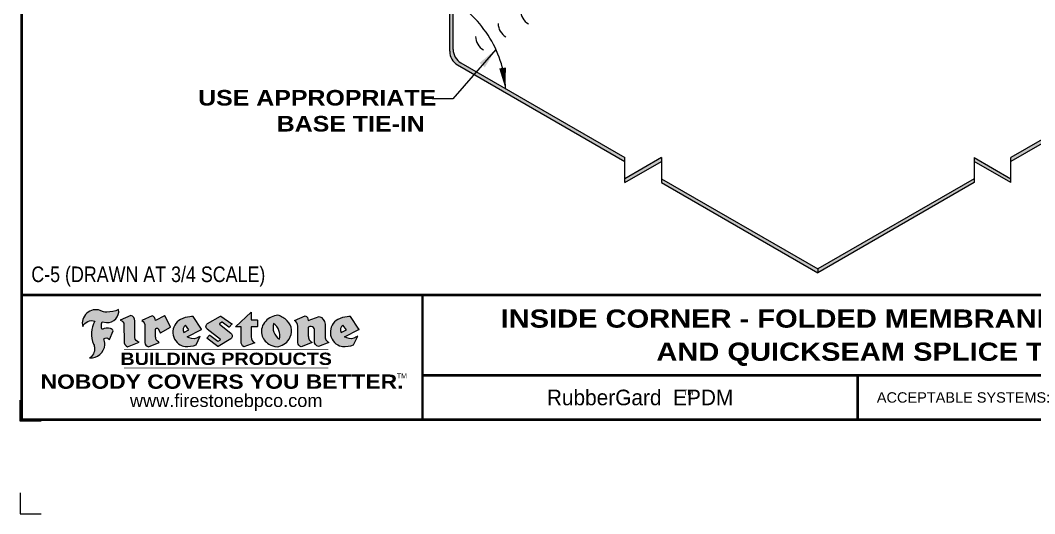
# Model space of a CAD drawing. Header units: inches. Extents: x 143.4 to 163.5, y -221.5 to -204.7.
# Drawn here: x 143.45 to 155.66, y -221.46 to -215.52 of the extents above; entities that cross this region are included whole.
import ezdxf
from ezdxf.enums import TextEntityAlignment as Align

# ---------------------------------------------------------------- set-up
doc = ezdxf.new("R2010")
doc.units = ezdxf.units.IN
doc.header["$MEASUREMENT"] = 0
doc.layers.get('0').update_dxf_attribs({"linetype": 'CONTINUOUS'})
doc.layers.get('DEFPOINTS').update_dxf_attribs({"linetype": 'CONTINUOUS'})
for name, color, linetype in [('FSBP-ANNO-NOTE', 7, 'CONTINUOUS'), ('FSBP-MEMBRANE', 7, 'CONTINUOUS'), ('FSBP-TTLB', 7, 'CONTINUOUS'), ('FSBP-TTLB-BORDER', 7, 'CONTINUOUS'), ('FSBP-TTLB-TEXT', 7, 'CONTINUOUS')]:
    doc.layers.add(name, color=color, linetype=linetype)
doc.styles.add('FSBP_ARIAL', font='arial.ttf')
doc.styles.add('FSBP_ARIAL_BOLD', font='')
doc.styles.add('FSBP_ARIAL_NAR', font='ARIALN.TTF')
doc.styles.add('FSBP_BANKGOTHIC', font='bgothm.ttf')
doc.styles.get('FSBP_ARIAL_BOLD').set_extended_font_data('Arial Black')
doc.dimstyles.new('FSBP-LEADER', dxfattribs={"dimtxt": 0.1875, "dimasz": 0.25, "dimexe": 0.0625, "dimexo": 0.125, "dimgap": 0.125, "dimtad": 0, "dimtih": 1, "dimtoh": 1, "dimdec": 4, "dimzin": 0, "dimdsep": 46, "dimlunit": 4, "dimtxsty": 'FSBP_ARIAL_NAR', "dimcen": 0.09375, "dimclrd": 256, "dimclre": 256, "dimclrt": 256, "dimadec": 0, "dimazin": 0, "dimtfac": 1, "dimtdec": 4, "dimtofl": 0, "dimtmove": 0, "dimatfit": 3, "dimfxl": 0, "dimtolj": 1, "dimtzin": 0, "dimlwd": -1, "dimlwe": -1, "dimarcsym": 0})

# ---------------------------------------------------------------- blocks, each defined once
blk = doc.blocks.new('TTLB-EPDM_2')
at = {"layer": 'FSBP-TTLB-TEXT'}
h = blk.add_hatch(color=1, dxfattribs=at)
edge = h.paths.add_edge_path()
edge.add_arc((1.037309769669573, -0.1982514792917306), 0.1319107607348553, 264.0410451462098, 370.3106169565175)
edge.add_arc((1.027551646585694, 0.1214293576525799), 0.3273056962876235, 270.05058356628535, 295.23459397187514, ccw=False)
edge.add_arc((1.022801957313345, -0.06680179986895154), 0.1391656561713503, 249.3281275763668, 272.0749124149863, ccw=False)
edge.add_line((0.9736743133014443, -0.1970076156048179), (0.9474927838574558, -0.1852745150568325))
edge.add_arc((0.8939498971398288, -0.3394262635682071), 0.1631857907024099, 70.84590087378872, 194.3325259843273)
edge.add_arc((0.8444260109029493, -0.4259936440910768), 0.1179914261095279, 70.96950098067128, 156.9641407594482, ccw=False)
edge.add_arc((1.153141409296894, -0.4684497516079468), 0.3110405457095052, 150.3231137483159, 203.2084295854517)
edge.add_arc((0.7562495500622943, -0.6412608153899899), 0.1218587156617311, 0.8849157075190988, 24.34668939894999, ccw=False)
edge.add_arc((0.7493781665697374, -0.6475258110744375), 0.1289731377238325, -58.36655102076742, 3.6216782311386737, ccw=False)
edge.add_arc((0.8256699029544474, -0.5792158350996106), 0.1783301886510354, 267.2205474105585, 354.1381621173521)
edge.add_arc((0.7903121048625305, -0.6011409294291745), 0.212787892960859, 0.9996158580669322, 21.00503380861244)
edge.add_arc((1.01880712263941, -0.5666691048185161), 0.05136395668415847, 40.82117713173261, 125.52727787225791, ccw=False)
edge.add_line((1.057676976260041, -0.5330924682126437), (1.102776947655911, -0.4308018311949837))
edge.add_arc((1.040858222524664, -0.4699705673995949), 0.07326744446031509, 32.31675181867256, 66.31481236598174)
edge.add_arc((1.032262518825329, -0.5063316993097662), 0.1102246948011782, 69.8179132332389, 125.254734720681)
edge.add_arc((1.127708877207287, -0.368959353531244), 0.1659710644737306, 164.1569669952081, 196.5811013160487, ccw=False)
edge.add_line((0.9680425188342383, -0.3236487780942383), (1.023615334387159, -0.3294494641845773))
h = blk.add_hatch(color=1, dxfattribs=at)
edge = h.paths.add_edge_path()
edge.add_line((2.763460561272041, -0.2072496393923444), (2.763460561272041, -0.2969520779963801))
edge.add_arc((2.765767478062699, -0.2969520779963943), 0.00230691679065842, 179.9999999996471, 269.9999999996471)
edge.add_line((2.765767478062685, -0.2992589947870528), (2.835417693520355, -0.2992589947870528))
edge.add_arc((2.835417693520355, -0.3015659115777538), 0.002306916790701052, 0, 90, ccw=False)
edge.add_line((2.837724610311056, -0.3015659115777538), (2.837724610311056, -0.3790761307453892))
edge.add_arc((2.83541769352037, -0.3790761307453749), 0.002306916790686842, 269.99999999964706, 359.99999999964706, ccw=False)
edge.add_line((2.835417693520355, -0.3813830475360618), (2.765767478062685, -0.3813830475360618))
edge.add_arc((2.765767478062699, -0.3836899643267202), 0.00230691679065842, 90.00000000035294, 180.0000000003529)
edge.add_line((2.763460561272041, -0.3836899643267344), (2.763460561272041, -0.5033995910642801))
edge.add_arc((2.836735953378943, -0.5071368822038516), 0.07337063740681413, 177.0802527808789, 245.3249543133826)
edge.add_line((2.806105814540615, -0.5738080530967267), (2.674529557384915, -0.6226036013049594))
edge.add_arc((2.708610405062069, -0.564298408791804), 0.06753517344606039, 177.0345319916277, 239.6926428024901, ccw=False)
edge.add_line((2.641165668230087, -0.560804539009709), (2.641165668230087, -0.3836899643267344))
edge.add_arc((2.638858751439429, -0.3836899643267202), 0.00230691679065842, 359.9999999996471, 449.999999999647)
edge.add_line((2.638858751439443, -0.3813830475360618), (2.572857950769389, -0.3813830475360618))
edge.add_line((2.572857950769389, -0.3813830475360618), (2.763460561272041, -0.2072496393923444))
h = blk.add_hatch(color=1, dxfattribs=at)
edge = h.paths.add_edge_path(flags=16)
edge.add_arc((2.940363509127394, -0.4847985213681437), 0.1684614578629418, 344.5558804047865, 417.0140046669545)
edge.add_arc((3.194458079644619, -0.3883534532477785), 0.1684614578629414, 164.5558804047864, 237.0140046669546)
edge = h.paths.add_edge_path()
edge.add_arc((3.069375116502199, -0.4399344555144872), 0.1828726885096673, 136.0914512150047, 191.213418978326)
edge.add_arc((3.064939550433406, -0.4318234379590333), 0.1803148804748503, 194.0167254156723, 240.6663730831859)
edge.add_arc((3.098047041778981, -0.3845058757092554), 0.2378525180183701, 239.2975390661776, 264.2889872773176)
edge.add_arc((3.04884478212623, -0.4190232383793012), 0.203760689247156, 277.1986764832036, 326.503572961274)
edge.add_arc((3.077739326803546, -0.4341046616465112), 0.171374865791709, 325.3768876809902, 406.3828327799087)
edge.add_arc((3.011839488065919, -0.4896144380417797), 0.2571945645850002, 44.28462553519766, 73.82901434867304)
edge.add_arc((3.117152499586992, -0.4983433120546693), 0.2579560664039132, 97.50292863483666, 134.1039137579027)
h = blk.add_hatch(color=1, dxfattribs=at)
edge = h.paths.add_edge_path()
edge.add_line((1.275239419159561, -0.6223407783464694), (1.415345367376062, -0.5660418822574371))
edge.add_arc((1.421019305783958, -0.5090099247487757), 0.05731350411836949, 181.9717871001989, 264.31851000495806, ccw=False)
edge.add_line((1.363739737527226, -0.5109819325197265), (1.363412352251203, -0.3102363679013962))
edge.add_arc((1.294263659668751, -0.3103491388303989), 0.06914878453844908, 0.0934405599591014, 72.42834396969012)
edge.add_line((1.315139561173908, -0.2444268274366692), (1.186839444240604, -0.3024209471341379))
edge.add_arc((1.175246268095289, -0.3585110609420917), 0.05727567197445628, -0.017399788185912257, 78.322067691347, ccw=False)
edge.add_line((1.232521937428658, -0.3585284546236807), (1.232574268422297, -0.555126496687123))
edge.add_arc((1.305699496415486, -0.5558575689677219), 0.07312888236350451, 179.4272023230205, 245.3845503102953)
h = blk.add_hatch(color=1, dxfattribs=at)
edge = h.paths.add_edge_path()
edge.add_line((1.792026821926584, -0.3839679064720229), (1.722158956877934, -0.2518542302253621))
edge.add_arc((1.720119655279638, -0.2529327078887852), 0.002306916790721817, 27.87197133405656, 117.3766794470751)
edge.add_line((1.719058846382097, -0.250884159729182), (1.610638460368705, -0.3070279753467702))
edge.add_arc((1.547088841662962, -0.3061026658494403), 0.06355635479880145, 359.165808011073, 425.8793658831422)
edge.add_line((1.573061729235633, -0.2480956029480268), (1.446879247402876, -0.3051325108639702))
edge.add_arc((1.407812067100189, -0.370357133046621), 0.07602957263902092, -3.441403975725109, 59.07992244284969, ccw=False)
edge.add_line((1.483704536400296, -0.3749210150788969), (1.483704536400296, -0.5723838140635706))
edge.add_arc((1.54053746518044, -0.568254406115083), 0.05698275005415228, 184.1557352478595, 255.3066498366543)
edge.add_line((1.526084036778343, -0.6233736605654059), (1.657291340682093, -0.570650514527486))
edge.add_arc((1.688298576827198, -0.5021390388423987), 0.0752015358480571, 207.5160880841914, 245.649226723163, ccw=False)
edge.add_arc((1.721050197024907, -0.4914488168456328), 0.1093332836229113, 179.4823365255141, 204.5537900001094, ccw=False)
edge.add_line((1.611721375809452, -0.4904610114968335), (1.611721375809452, -0.4126404716788983))
edge.add_arc((1.628589765097195, -0.414159299036043), 0.01693662875851176, 28.356188110622725, 174.8549701683585, ccw=False)
edge.add_arc((1.627340435522395, -0.4197189881350504), 0.02111886817708033, 22.216893572439517, 40.10213956426492, ccw=False)
edge.add_line((1.646891420738257, -0.4117336534413738), (1.666638796144639, -0.4549750258192233))
edge.add_arc((1.668737246926742, -0.4540167099035481), 0.002306916790685496, 204.545128184284, 299.6323508190091)
edge.add_line((1.669877862091766, -0.4560219186518992), (1.791128135493295, -0.3870515928837648))
edge.add_line((1.791128135493295, -0.3870515928837648), (1.792026821926584, -0.3839679064720229))
h = blk.add_hatch(color=1, dxfattribs=at)
h.paths.add_polyline_path([(2.063388732080512, -0.2583237030618903, 0.02524281661523788), (2.025024361750752, -0.2610532129309178, 0.1213611957758757), (1.901773912052249, -0.3008158885520373, 0.6151668103976068), (1.93274136141747, -0.6099060679591872, 0.05306812109568645), (1.967936229862175, -0.617865745600497, 0.1150932231766138), (2.099126721549737, -0.5994933789882708), (2.151195569562105, -0.4944891916583316, -0.08755405562188731), (2.104230609512001, -0.5187113292177372, -0.265591761123442), (1.992692314386659, -0.5010701623316862), (2.165347897647223, -0.4141184325909109, 0.4518949533370738), (2.166222728871162, -0.4107679608846269)])
h.paths.add_polyline_path([(2.014217313945437, -0.4188965037300676), (1.951113654018855, -0.4515330109460507, -0.3720533890450154), (1.973177450672722, -0.3607130665457561)], flags=16)
h = blk.add_hatch(color=1, dxfattribs=at)
edge = h.paths.add_edge_path()
edge.add_arc((2.260407392426802, -0.3775796671688782), 0.04152450223225729, 123.20805433950699, 232.2027298779723, ccw=False)
edge.add_line((2.237665217914071, -0.3428366421988329), (2.393535971665983, -0.2540943745380986))
edge.add_arc((2.394677353533142, -0.2560991469722482), 0.002306916790741334, 55.64644466176611, 119.65426054492559, ccw=False)
edge.add_line((2.395979141996861, -0.2541946229174954), (2.531809646140459, -0.3470380726374032))
edge.add_arc((2.530468902927946, -0.3489153772789875), 0.002306916790700397, -42.731101238422525, 54.4661353739603, ccw=False)
edge.add_line((2.532163440279987, -0.3504807552658491), (2.498457913851155, -0.3869673252714421))
edge.add_arc((2.496763376499139, -0.3854019472845934), 0.002306916790672934, 233.7527076894875, 317.26889876138785, ccw=False)
edge.add_line((2.495399362263356, -0.38726241234572), (2.413849913492982, -0.3274738082119626))
edge.add_arc((2.412485899257181, -0.3293342732731342), 0.002306916790720064, 53.75270768979358, 124.4135619297835)
edge.add_line((2.41118211687575, -0.3274311136421062), (2.382933981293377, -0.346782838468144))
edge.add_arc((2.38423776367478, -0.3486859980991606), 0.002306916790694898, 124.4135619293799, 231.8459020253626)
edge.add_line((2.382812599816248, -0.3505000469010184), (2.519899969301207, -0.4581994452042721))
edge.add_arc((2.494247019847682, -0.4908523236374461), 0.04152450223225742, -55.21225898295222, 51.84590202520428, ccw=False)
edge.add_line((2.517938320565804, -0.5249552055672808), (2.364434947484597, -0.6179520922513717))
edge.add_arc((2.36323960192349, -0.6159790200102006), 0.002306916790726996, 233.2955624372927, 301.20872157023314, ccw=False)
edge.add_line((2.361860787187538, -0.6178285429225383), (2.231266621301074, -0.5204709167214361))
edge.add_arc((2.232647938930649, -0.5186232623475259), 0.002306916790697672, 135.5134179846393, 233.21798691998708, ccw=False)
edge.add_line((2.231002150870836, -0.5170067083764565), (2.262839375599356, -0.4845937328397696))
edge.add_arc((2.264485163659225, -0.4862102868108537), 0.002306916790748497, 53.0352839999411, 135.513417985369, ccw=False)
edge.add_line((2.265872365996302, -0.4843670465239001), (2.361834678328762, -0.5565872257804898))
edge.add_arc((2.363221880665761, -0.5547439854936304), 0.002306916790627066, 233.0352840000685, 302.2362632414394)
edge.add_line((2.36445241715569, -0.5566953042850713), (2.39428499383348, -0.5378823484768844))
edge.add_arc((2.393054457343549, -0.5359310296853765), 0.002306916790685166, 302.2362632406177, 412.2027298768422)
edge.add_line((2.394468296066179, -0.5341081404551886), (2.234958295420142, -0.4103916733127022))
h = blk.add_hatch(color=1, dxfattribs=at)
edge = h.paths.add_edge_path()
edge.add_line((3.322690228557462, -0.5721896537377091), (3.322690228557462, -0.3749210150788969))
edge.add_arc((3.246797759257384, -0.3703571330465745), 0.076029572638996, 356.5585960242387, 419.0799224428129)
edge.add_line((3.285864939560099, -0.3051325108639702), (3.412047421392799, -0.2480956029480268))
edge.add_arc((3.386074533820159, -0.3061026658494941), 0.06355635479883807, 0.3962622833877276, 65.87936588318718, ccw=False)
edge.add_line((3.449629368605429, -0.3056631084210863), (3.580526418688805, -0.2593848434574539))
edge.add_arc((3.555744121700958, -0.3530904070730321), 0.09692726601172152, 2.366977007666776, 75.18615851992018, ccw=False)
edge.add_line((3.652588689330287, -0.3490873311063041), (3.652588689330287, -0.4883770011386872))
edge.add_arc((3.761877549389556, -0.4914934052703811), 0.1093332836229047, 178.3666365323574, 204.5537900000422)
edge.add_arc((3.729125929191727, -0.5021836272670953), 0.07520153584796169, 207.5160880841711, 245.2240541443093)
edge.add_line((3.697611150971852, -0.5704631245385627), (3.572585913552643, -0.6207021253773775))
edge.add_arc((3.59534718600759, -0.5526356419907701), 0.07177131519198746, 180.3328587115751, 251.51018566665869, ccw=False)
edge.add_line((3.523577081955409, -0.5530525936986663), (3.523577081955409, -0.4153032515383615))
edge.add_arc((3.486319529276879, -0.4148773504126441), 0.0372599868942854, 359.3450650296066, 449.0500281941028)
edge.add_arc((3.482769874121713, -0.4419622099033496), 0.06447454900600783, 86.29402372314017, 119.8211331593848)
edge.add_line((3.450707067966732, -0.3860252459975726), (3.450707067966732, -0.4904610114968335))
edge.add_arc((3.560035889182251, -0.491448816845647), 0.1093332836229751, 179.4823365255069, 204.5537900001023)
edge.add_arc((3.527284268984408, -0.5021390388424952), 0.07520153584796385, 207.5160880841699, 245.6492267231416)
edge.add_line((3.496277032839316, -0.570650514527486), (3.365069728935509, -0.6233736605654059))
edge.add_arc((3.37950248606194, -0.5682868177318081), 0.05694615642555727, 183.9298782390169, 255.318496325343, ccw=False)
h = blk.add_hatch(color=1, dxfattribs=at)
h.paths.add_polyline_path([(3.957695472291277, -0.2583237030618903, 0.02524281661523822), (3.919331101961575, -0.2610532129309178, 0.1085638477195505), (3.807890832595604, -0.2939221658134414, 0.6425897848490651), (3.827048101628293, -0.6099060679591872, 0.05306812109569052), (3.862242970072884, -0.617865745600497, 0.1150932231766133), (3.993433461760503, -0.5994933789882708), (4.045502309772871, -0.4944891916583316, -0.08755405562189084), (3.998537349722767, -0.5187113292177372, -0.2655917611234366), (3.886999054597368, -0.5010701623316862), (4.059654637857989, -0.4141184325909109, 0.4518949533370731), (4.060529469081928, -0.4107679608846269)])
h.paths.add_polyline_path([(3.90852405415626, -0.4188965037300676), (3.845420394229677, -0.4515330109460507, -0.3720533890450147), (3.867484190883488, -0.3607130665457561)], flags=16)
at = {"layer": 'DEFPOINTS', "color": 1}
blk.add_lwpolyline([(0.234375, -1.515625), (-0.015625, -1.515625), (-0.015625, -1.265625)], dxfattribs=at)
at = {"layer": 'DEFPOINTS', "linetype": 'Continuous', "ltscale": 1.75}
blk.add_lwpolyline([(-0.015625, -2.380833333333342), (-0.015625, -2.630833333333342), (0.234375, -2.630833333333342)], dxfattribs=at)
at = {"layer": 'FSBP-TTLB', "const_width": 0.03125}
for points in [[(0, 0), (0, -1.5), (20, -1.5), (20, 0), (0, 0)], [(4.825208527206769, 0), (4.825208527206769, -0.9643749050531198)], [(4.825208527206769, -0.9643749050531198), (15.84028770518938, -0.9643749050531198)], [(4.825208527206769, -0.9643749050531198), (4.825208527206769, -1.5)]]:
    blk.add_lwpolyline(points, dxfattribs=at)
at = {"layer": 'FSBP-TTLB-BORDER', "const_width": 0.03125}
blk.add_lwpolyline([(20, 0), (20, 13), (0, 13), (0, 0)], dxfattribs=at)
at = {"layer": 'FSBP-TTLB-TEXT', "color": 1}
blk.add_line((0.7358432058323388, -0.379822754145593), (0.7358432058323388, -0.379822754145593), dxfattribs=at)
for points in [[(1.023615323725323, -0.3294494630716969, 0.5000510906601082), (1.167090420776901, -0.1746414942047778, -0.1103304102359608), (1.027840608309816, -0.2058762110801382, -0.09957876667165425), (0.9736743133014443, -0.1970076156048179), (0.9474927838574558, -0.1852745150568325, 0.5978159689075124), (0.7358432058323388, -0.379822754145593, -0.3938834584182213), (0.8828996422548698, -0.3144510229727047, 0.2349406564350952), (0.86727108227484, -0.5910237178633082, -0.1027304183841549), (0.8780937320133262, -0.6393788197974146, -0.2772692352614086), (0.8170223912655956, -0.7573362346216896, 0.3985429150902959), (1.003067614090241, -0.5974286950643517, 0.0875124847930418), (0.9889600163401155, -0.5248671157293501, -0.3874031597924062), (1.057676976260041, -0.5330924682126437), (1.102776947655911, -0.4308018311949837, 0.1494423498871741), (1.07029056398062, -0.4028746979725923, 0.2467195073738216), (0.9686394281704906, -0.4163228904100862, -0.1424285161541127), (0.9680425188342383, -0.3236487780942383), (1.023615334387159, -0.3294494641845773)], [(2.763460561272041, -0.2072496393923444), (2.763460561272041, -0.2969520779963801, 0.4142135623730958), (2.765767478062685, -0.2992589947870528), (2.835417693520355, -0.2992589947870528, -0.414213562373095), (2.837724610311056, -0.3015659115777538), (2.837724610311056, -0.3790761307453892, -0.4142135623730938), (2.835417693520355, -0.3813830475360618), (2.765767478062685, -0.3813830475360618, 0.4142135623730958), (2.763460561272041, -0.3836899643267344), (2.763460561272041, -0.5033995910642801, 0.3068985753588853), (2.806105814540615, -0.5738080530967267), (2.674529557384915, -0.6226036013049594, -0.2804194150632976), (2.641165668230087, -0.560804539009709), (2.641165668230087, -0.3836899643267344, 0.414213562373095), (2.638858751439443, -0.3813830475360618), (2.572857950769389, -0.3813830475360618), (2.763460561272041, -0.2072496393923444)], [(2.166222728871162, -0.4107679608846269), (2.063388732080512, -0.2583237030618903, 0.02524281661523788), (2.025024361750752, -0.2610532129309178, 0.1085638477195265), (1.913584092384895, -0.2939221658134414, 0.6425897848491228), (1.93274136141747, -0.6099060679591872, 0.05306812109568648), (1.967936229862175, -0.617865745600497, 0.1150932231766137), (2.099126721549737, -0.5994933789882708), (2.151195569562105, -0.4944891916583316, -0.0875540556218873), (2.104230609512001, -0.5187113292177372, -0.2655917611234418), (1.992692314386659, -0.5010701623316862), (2.165347897647223, -0.4141184325909109)], [(4.060529469081928, -0.4107679608846269), (3.957695472291277, -0.2583237030618903, 0.02524281661523788), (3.919331101961575, -0.2610532129309178, 0.1085638477195265), (3.807890832595604, -0.2939221658134414, 0.6425897848491228), (3.827048101628293, -0.6099060679591872, 0.05306812109568648), (3.862242970072884, -0.617865745600497, 0.1150932231766137), (3.993433461760503, -0.5994933789882708), (4.045502309772871, -0.4944891916583316, -0.0875540556218873), (3.998537349722767, -0.5187113292177372, -0.2655917611234418), (3.886999054597368, -0.5010701623316862), (4.059654637857989, -0.4141184325909109)], [(4.059654637857989, -0.4141184325909109, 0.4518949533370731), (4.060529469081928, -0.4107679608846269, 0.4518949533370731)]]:
    blk.add_lwpolyline(points, format="xyb", dxfattribs=at)
for points in [[(2.937624918725987, -0.3131105398334029, 0.2452625673097023), (2.889993533867141, -0.4754966266250307, 0.2064059665179019), (2.976604338974084, -0.5890186876871866, 0.1094800500670344), (3.074378098474654, -0.6211778035979165, 0.2185147641853038), (3.218764944843201, -0.5314757029352819, 0.3689489483072479), (3.195959963110113, -0.3100352223135445, 0.1296305888694145), (3.0834694040758, -0.242595816912754, 0.1610736375384317)], [(1.275239419159561, -0.6223407783464694), (1.415345367376062, -0.5660418822574371, -0.3756100036733062), (1.363739737527226, -0.5109819325197265), (1.363412352251203, -0.3102363679013962, 0.3265360292958048), (1.315139561173908, -0.2444268274366692), (1.186839444240604, -0.3024209471341379, -0.3557863980845349), (1.232521937428658, -0.3585284546236807), (1.232574268422297, -0.555126496687123, 0.2960110723418457)], [(1.792026821926584, -0.3839679064720229), (1.722158956877934, -0.2518542302253621, 0.4116839150163434), (1.719058846382097, -0.250884159729182), (1.610638460368705, -0.3070279753467702, 0.2996033003794034), (1.573061729235633, -0.2480956029480268), (1.446879247402876, -0.3051325108639702, -0.2797757560995365), (1.483704536400296, -0.3749210150788969), (1.483704536400296, -0.5723838140635706, 0.320828638474519), (1.526084036778343, -0.6233736605654059), (1.657291340682093, -0.570650514527486, -0.1679398621276611), (1.621603752698661, -0.5368819723450571, -0.1098333365370753), (1.611721375809452, -0.4904610114968335), (1.611721375809452, -0.4126404716788983, -0.743334502655012), (1.64349420176768, -0.4061152228778298, -0.07819791644735608), (1.646891420738257, -0.4117336534413738), (1.666638796144639, -0.4549750258192233, 0.4404648714563479), (1.669877862091766, -0.4560219186518992), (1.791128135493295, -0.3870515928837648)], [(1.951113654018855, -0.4515330109460507), (2.014217313945437, -0.4188965037300676), (1.973177450672722, -0.3607130665457561, 0.3720533890450154)], [(2.234958295420142, -0.4103916733127022, -0.5150044486718882), (2.237665217914071, -0.3428366421988329), (2.393535971665983, -0.2540943745380986, -0.2867822934100265), (2.395979141996861, -0.2541946229174954), (2.531809646140459, -0.3470380726374032, -0.4515027974650387), (2.532163440279987, -0.3504807552658491), (2.498457913851155, -0.3869673252714421, -0.3814439164929681), (2.495399362263356, -0.38726241234572), (2.413849913492982, -0.3274738082119626, 0.3184718635035665), (2.41118211687575, -0.3274311136421062), (2.382933981293377, -0.346782838468144, 0.5064094529656681), (2.382812599816248, -0.3505000469010184), (2.519899969301207, -0.4581994452042721, -0.5043597839115849), (2.517938320565804, -0.5249552055672808), (2.364434947484597, -0.6179520922513717, -0.3053163970316367), (2.361860787187538, -0.6178285429225383), (2.231266621301074, -0.5204709167214361, -0.4541703869768119), (2.231002150870836, -0.5170067083764565), (2.262839375599356, -0.4845937328397696, -0.3762644290664977), (2.265872365996302, -0.4843670465239001), (2.361834678328762, -0.5565872257804898, 0.3114700032088108), (2.36445241715569, -0.5566953042850713), (2.39428499383348, -0.5378823484768844, 0.520381097387146), (2.394468296066179, -0.5341081404551886)], [(3.10274193015772, -0.5296595419651595, 0.3271311138286319), (3.032079658614293, -0.3434924326507627, 0.3271311138286322)], [(3.322690228557462, -0.5721896537377091), (3.322690228557462, -0.3749210150788969, 0.2797757560995341), (3.285864939560099, -0.3051325108639702), (3.412047421392799, -0.2480956029480268, -0.2937618496109166), (3.449629368605429, -0.3056631084210863), (3.580526418688805, -0.2593848434574539, -0.3288760160581939), (3.652588689330287, -0.3490873311063041), (3.652588689330287, -0.4883770011386872, 0.114762897203527), (3.662431105063263, -0.536926560769686, 0.166032965990522), (3.697611150971852, -0.5704631245385627), (3.572585913552643, -0.6207021253773775, -0.3209557512194564), (3.523577081955409, -0.5530525936986663), (3.523577081955409, -0.4153032515383615, 0.4127061514896111), (3.48693727661589, -0.3776224848030694, 0.1473421876160361), (3.450707067966732, -0.3860252459975726), (3.450707067966732, -0.4904610114968335, 0.1098333365370753), (3.460589444855941, -0.5368819723450855, 0.1679398621276611), (3.496277032839316, -0.570650514527486), (3.365069728935509, -0.6233736605654059, -0.3219729545308964), (3.322690228557462, -0.5721896537377091, 29.1476284739)], [(3.845420394229677, -0.4515330109460507), (3.90852405415626, -0.4188965037300676), (3.867484190883488, -0.3607130665457561, 0.3720533890450154)]]:
    blk.add_lwpolyline(points, format="xyb", close=True, dxfattribs=at)
at = {"layer": 'FSBP-TTLB-TEXT'}
for points, const_width in [([(1.233926579809207, -0.6584455781731435), (3.691229482685259, -0.6584455781731577)], 0.0078125), ([(1.233926579809207, -0.8761560960495984), (3.691229482685259, -0.8761560960495842)], 0.0078125), ([(10.06152282927678, -0.9643749050531198), (10.06152282927678, -1.5)], 0.03125)]:
    blk.add_lwpolyline(points, dxfattribs=dict(at, const_width=const_width))
at = {"layer": 'FSBP-TTLB-TEXT', "color": 1}
for centre, start, end in [((1.789987520328282, -0.3850463841354355), 299.6323508193319, 27.87197133380463), ((2.164310260790558, -0.412058050385383), 296.7304547840455, 34.00233684987403)]:
    blk.add_arc(centre, 0.00230691679068068, start, end, dxfattribs=at)
at = {"layer": 'FSBP-TTLB-TEXT', "lineweight": 18, "style": 'FSBP_ARIAL_BOLD'}
blk.add_text('BUILDING PRODUCTS', height=0.1484375, dxfattribs=at).set_placement((2.462578031247233, -0.7673008371113639), align=Align.MIDDLE_CENTER)
at = {"layer": 'FSBP-TTLB-TEXT', "color": 1}
for s, height, style, p in [('NOBODY COVERS YOU BETTER.', 0.171875, 'FSBP_ARIAL_BOLD', (2.412604263603384, -1.041650450587369)), ('TM', 0.0625, 'FSBP_BANKGOTHIC', (4.576671173373001, -0.9725745042934193))]:
    blk.add_text(s, height=height, dxfattribs=dict(at, style=style)).set_placement(p, align=Align.MIDDLE_CENTER)
at = {"layer": 'FSBP-TTLB-TEXT'}
for s, height, style, p in [('www.firestonebpco.com', 0.15625, 'FSBP_ARIAL', (2.462578031247233, -1.268657306740124)), ('RubberGard  EPDM', 0.1875, 'FSBP_BANKGOTHIC', (7.443365678241776, -1.23218745252656)), ('TM', 0.0625, 'FSBP_BANKGOTHIC', (8.023397742165457, -1.169706269210366))]:
    blk.add_text(s, height=height, dxfattribs=dict(at, style=style)).set_placement(p, align=Align.MIDDLE_CENTER)
at = {"layer": 'FSBP-TTLB-TEXT', "style": 'FSBP_ARIAL'}
blk.add_text('ACCEPTABLE SYSTEMS:', height=0.125, dxfattribs=at).set_placement((10.29281281591562, -1.23218745252656), align=Align.MIDDLE_LEFT)
at = {"layer": 'FSBP-TTLB-TEXT'}
for tag, height, style, p in [('MAXIMUM_WARRANTY', 0.1875, 'FSBP_ARIAL_BOLD', (18.03987100774941, 0.2240244307510579)), ('ACCPT_SYSTEMS', 0.21875, 'FSBP_ARIAL', (12.49438170418193, -1.23218745252656))]:
    blk.add_attdef(tag, text='', height=height, dxfattribs=dict(at, style=style)).set_placement(p, align=Align.MIDDLE_LEFT)
for tag, height, style, p in [('DETAIL_DESCP_LINE_1', 0.21875, 'FSBP_ARIAL_BOLD', (10.33118450231211, -0.2831249841755152)), ('DETAIL_DESCP_LINE_2', 0.21875, 'FSBP_ARIAL_BOLD', (10.33118450231211, -0.6812499208775904)), ('ISSUE_REV_DATE', 0.21875, 'FSBP_ARIAL', (16.84069633627263, -0.7282559425942452)), ('DETAIL_NUMBER', 0.4375, 'FSBP_ARIAL', (18.91941590748775, -0.8931630692489421))]:
    blk.add_attdef(tag, text='', height=height, dxfattribs=dict(at, style=style)).set_placement(p, align=Align.MIDDLE_CENTER)

msp = doc.modelspace()

# ---------------------------------------------------------------- hatches: boundary and pattern name
at = {"layer": 'FSBP-MEMBRANE'}
h = msp.add_hatch(color=256, dxfattribs=at)
h.paths.add_polyline_path([(148.656746156544, -208.8232927381886), (148.6161512157417, -208.7998552381888), (148.6161512157418, -213.0608899621189), (148.656746156544, -213.0843274621189)])
h.paths.add_polyline_path([(148.8768722505494, -213.2114173217483), (148.8362773097473, -213.1879798217485), (148.3960251217362, -213.4421595410083), (148.4366200625384, -213.4655970410082)])
h.paths.add_polyline_path([(148.656746156544, -213.5926869006379), (148.6161512157419, -213.569249400638), (148.616151215742, -215.8946694487614, 0.2679491924311777), (148.709901215742, -216.057049211971), (150.7237740518861, -217.2197592360326), (150.7237740518861, -217.1728842360326), (148.7504961565439, -216.0336117119709, -0.2679491924310027), (148.656746156544, -215.8712319487613)])
h.paths.add_polyline_path([(151.1640262398973, -217.2197592360325), (151.1640262398973, -217.1728842360327), (150.7237740518861, -217.4270639552922), (150.723774051886, -217.4739389552919)])
h.paths.add_polyline_path([(151.1640262398973, -217.4270639552921), (151.1640262398973, -217.473938955292), (153.0459747203676, -218.5604824170926), (153.0459747203676, -218.5136074170928)])
h.paths.add_polyline_path([(154.9279232008377, -217.4739389552922), (154.9279232008377, -217.4270639552919), (153.0459747203676, -218.5136074170923), (153.0459747203675, -218.5604824170927)])
h.paths.add_polyline_path([(154.9279232008378, -217.1728842360327), (154.9279232008377, -217.2197592360324), (155.368175388849, -217.473938955292), (155.368175388849, -217.4270639552922)])
h.paths.add_polyline_path([(157.4458967415391, -216.0201862537559, 0.2679491924307848), (157.5396467415388, -215.8578064905464), (157.5396467415389, -212.9710249144514), (157.4990518007366, -212.9944624144513), (157.4990518007367, -215.8343689905461, -0.2679491924313379), (157.4053018007367, -215.9967487537559), (155.368175388849, -217.1728842360324), (155.368175388849, -217.2197592360327)])
h.paths.add_polyline_path([(157.319520647533, -212.5897553355622), (157.2789257067309, -212.6131928355621), (157.7191778947419, -212.8673725548219), (157.7597728355441, -212.843935054822)])
h.paths.add_polyline_path([(157.5396467415389, -209.4215212344043), (157.4990518007367, -209.4449587344043), (157.4990518007367, -212.4861029759323), (157.5396467415389, -212.4626654759325)])

# ---------------------------------------------------------------- linework, layer by layer
at = {"layer": 'FSBP-ANNO-NOTE'}
msp.add_lwpolyline([(149.2855482728888, -216.3425241953731, 0, 0.08203125, 0), (149.2515637625946, -216.0948815708509, 0.08203125, 0.08203125, 0)], format="xyseb", dxfattribs=at)
msp.add_ellipse((148.6948327659369, -216.001474438428), major_axis=(-0.417698940717808, 0.7234757875909054), ratio=0.5773502691896466, start_param=3.926990816999106, end_param=5.562307283478064, dxfattribs=at)
at = {"layer": 'FSBP-MEMBRANE'}
for p, q in [((148.616151215742, -215.8946694487614), (148.6161512157418, -213.5692494006379)), ((148.656746156544, -215.8712319487612), (148.656746156544, -213.5926869006379)), ((148.709901215742, -216.057049211971), (150.7237740518861, -217.2197592360325)), ((148.7504961565439, -216.0336117119709), (150.7237740518861, -217.1728842360326)), ((157.4053018007368, -215.9967487537559), (155.368175388849, -217.1728842360324)), ((157.4458967415391, -216.020186253756), (155.368175388849, -217.2197592360327)), ((151.1640262398973, -217.1728842360327), (150.723774051886, -217.4270639552922)), ((150.723774051886, -217.4739389552919), (150.7237740518861, -217.1728842360326)), ((151.1640262398973, -217.1728842360327), (151.1640262398973, -217.4739389552922)), ((154.9279232008378, -217.1728842360327), (155.368175388849, -217.4270639552922)), ((154.9279232008378, -217.1728842360327), (154.9279232008378, -217.4739389552922)), ((155.368175388849, -217.4739389552919), (155.368175388849, -217.1728842360326)), ((150.723774051886, -217.4739389552919), (151.1640262398972, -217.2197592360325)), ((155.368175388849, -217.4739389552919), (154.9279232008379, -217.2197592360325)), ((151.1640262398973, -217.4270639552921), (153.0459747203673, -218.5136074170926)), ((154.9279232008378, -217.427063955292), (153.0459747203675, -218.5136074170923)), ((151.1640262398973, -217.473938955292), (153.0459747203676, -218.5604824170926)), ((154.9279232008378, -217.4739389552922), (153.0459747203676, -218.5604824170927)), ((153.0459747203676, -218.5136074170926), (153.0459747203676, -218.5604824170926))]:
    msp.add_line(p, q, dxfattribs=at)
for centre in [(149.6561449725916, -215.4024819487613), (149.3855120339091, -215.5587319487613), (149.1148790952266, -215.7149819487612), (148.803651215742, -215.8946694487614), (148.8442461565439, -215.8712319487612)]:
    msp.add_arc(centre, 0.1875, 180, 239.9999999999994, dxfattribs=at)

# ---------------------------------------------------------------- block references
at = {"ltscale": 1.75}
ref = msp.add_blockref('TTLB-EPDM_2', (143.4627011304549, -218.8271762231815), dxfattribs=at)
ref.add_attrib('DETAIL_DESCP_LINE_1', 'INSIDE CORNER - FOLDED MEMBRANE WITH PRIMER', dxfattribs={"layer": 'FSBP-TTLB-TEXT', "height": 0.21875, "style": 'FSBP_ARIAL_BOLD'}).set_placement((153.793885632767, -219.1103012073571), align=Align.MIDDLE_CENTER)
ref.add_attrib('DETAIL_DESCP_LINE_2', 'AND QUICKSEAM SPLICE TAPE', dxfattribs={"layer": 'FSBP-TTLB-TEXT', "height": 0.21875, "style": 'FSBP_ARIAL_BOLD'}).set_placement((153.793885632767, -219.5084261440591), align=Align.MIDDLE_CENTER)

# ---------------------------------------------------------------- texts
at = {"layer": 'DEFPOINTS', "style": 'FSBP_ARIAL_NAR'}
msp.add_text('C-5 (DRAWN AT 3/4 SCALE)', height=0.1875, dxfattribs=at).set_placement((143.5798584845293, -218.5771762231815), align=Align.MIDDLE_LEFT)
at = {"layer": 'FSBP-ANNO-NOTE', "insert": (145.2781414138481, -216.3595823775013), "char_height": 0.1875, "attachment_point": 1, "style": 'FSBP_ARIAL_BOLD'}
msp.add_mtext_dynamic_manual_height_columns('{\\W3.71144; }USE APPROPRIATE\\P{\\W7.0336;  } BASE TIE-IN', width=3.057671478050906, gutter_width=5, heights=[0.6027234361508567], dxfattribs=at)

# ---------------------------------------------------------------- leaders
at = {"layer": 'FSBP-ANNO-NOTE'}
msp.add_leader([(149.170491782742, -215.8716323584791), (148.6547544298348, -216.4656772217191), (148.4047544298348, -216.4656772217191)], dimstyle='FSBP-LEADER', dxfattribs=at)

doc.saveas('drawing.dxf')
